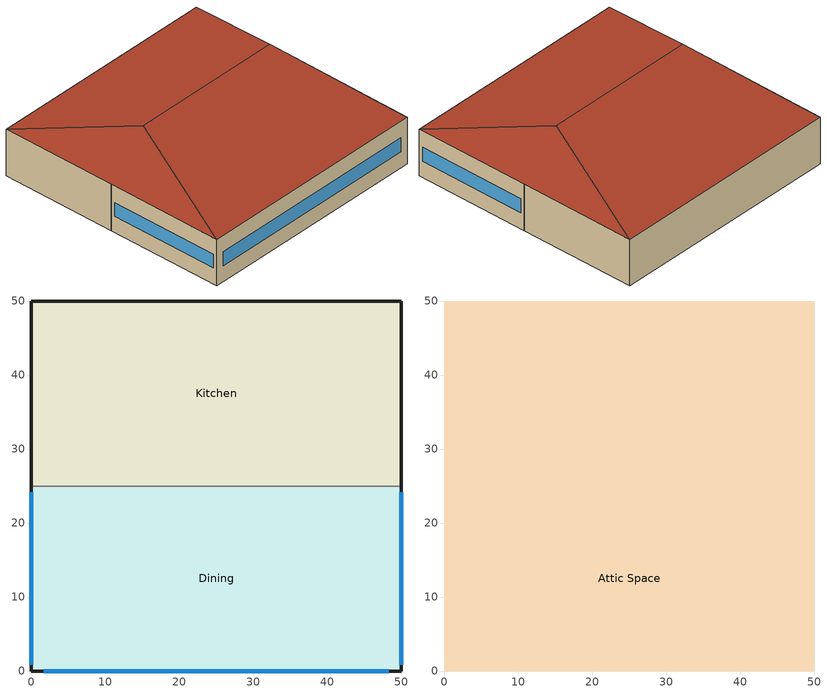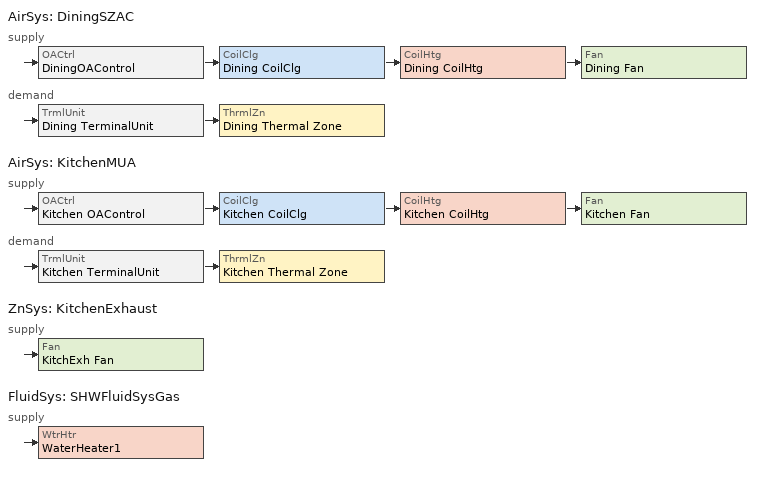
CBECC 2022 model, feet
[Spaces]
Dining
 floor ground (Base_CZ12-SlabOnOrBelowGradeF073): 50.01,25 50.01,0 0,0 0,25 z0
 wall outside (Base_CZ12-NonresMetalFrameWallU055): 0,25 0,0 50.01,0 50.01,25 z0:10
 wall to Kitchen (NACM_Interior Wall): 50.01,25 0,25 z0:10
 window (Base_AllCZ_FixedWindowU34): 50.01,0.83 50.01,24.17 / 1.67,0 48.34,0 / 0,24.17 0,0.83 z3.5:6.5
Kitchen
 floor ground (Base_CZ12-SlabOnOrBelowGradeF073): 50.01,50.01 50.01,25 0,25 0,50.01 z0
 wall outside (Base_CZ12-NonresMetalFrameWallU055): 50.01,25 50.01,50.01 0,50.01 0,25 z0:10
Attic Space
 floor to Dining (NACM_Drop Ceiling): 50.01,25 50.01,0 0,0 0,25 z10
 floor to Kitchen (NACM_Drop Ceiling): 50.01,50.01 50.01,25 0,25 0,50.01 z10
 roof outside (Base_CZ12-SteepNonresWoodFramingAndOtherRoofU034): 41.67,25,18.34 50.01,0,10 50.01,50.01,10; 41.67,25,18.34 50.01,50.01,10 0,50.01,10 8.33,25,18.34; 8.33,25,18.34 0,0,10 50.01,0,10 41.67,25,18.34; 8.33,25,18.34 0,50.01,10 0,0,10
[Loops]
AirSys 'DiningSZAC'
 supply: OACtrl 'DiningOAControl' > CoilClg 'Dining CoilClg' > CoilHtg 'Dining CoilHtg' > Fan 'Dining Fan'
 demand: TrmlUnit 'Dining TerminalUnit' > ThrmlZn 'Dining Thermal Zone'
AirSys 'KitchenMUA'
 supply: OACtrl 'Kitchen OAControl' > CoilClg 'Kitchen CoilClg' > CoilHtg 'Kitchen CoilHtg' > Fan 'Kitchen Fan'
 demand: TrmlUnit 'Kitchen TerminalUnit' > ThrmlZn 'Kitchen Thermal Zone'
ZnSys 'KitchenExhaust'
 supply: Fan 'KitchExh Fan'
FluidSys 'SHWFluidSysGas'
 supply: WtrHtr 'WaterHeater1'
[Proj]
060012-RstntSml-CECStd22: ZipCode=95814; CompType=NewComplete; AirBarrier=Air barrier - not verified
[Bldg]
QS Restaurant: TotStoryCnt=1; AboveGrdStoryCnt=1
[ConsAssm]
Base_CZ12-SlabOnOrBelowGradeF073: CompatibleSurfType=UndergroundFloor; SlabType=UnheatedSlabOnGrade; MatRef[1]=Concrete - 140 lb/ft3 - 6 in.
Base_CZ12-NonresMetalFrameWallU055: CompatibleSurfType=ExteriorWall; MatRef[1]=Stucco - 7/8 in.; MatRef[2]=Compliance Insulation R14.60; MatRef[3]=Compliance Insulation R1.41; MatRef[4]=Compliance Insulation R0.02; MatRef[5]=Compliance Insulation R0.02; MatRef[6]=Air - Metal Wall Framing - 16 or 24 in. OC; MatRef[7]=Gypsum Board - 1/2 in.
NACM_Interior Wall: CompatibleSurfType=InteriorWall; MatRef[1]=Gypsum Board - 5/8 in.; MatRef[2]=Air - Metal Wall Framing - 16 or 24 in. OC; MatRef[3]=Gypsum Board - 5/8 in.
Base_CZ12-SteepNonresWoodFramingAndOtherRoofU034: CompatibleSurfType=Roof; MatRef[1]=Metal Standing Seam - 1/16 in.; MatRef[2]=Compliance Insulation R28.63; CRRCInitialRefl=0.25; CRRCAgedRefl=0.25; CRRCInitialEmit=0.8; CRRCAgedEmit=0.8; CRRCProdID=XXXX-XXXX
NACM_Drop Ceiling: CompatibleSurfType=InteriorFloor; MatRef[1]=Acoustic Tile - 3/4 in.
[Mat]
Name | CodeCat | CodeItem
Concrete - 140 lb/ft3 - 6 in. | Concrete | Concrete - 140 lb/ft3 - 6 in.
Stucco - 7/8 in. | Plastering Materials | Stucco - 7/8 in.
Air - Metal Wall Framing - 16 or 24 in. OC | Air | Air - Metal Wall Framing - 16 or 24 in. OC
Gypsum Board - 1/2 in. | Bldg Board and Siding | Gypsum Board - 1/2 in.
Gypsum Board - 5/8 in. | Bldg Board and Siding | Gypsum Board - 5/8 in.
Metal Standing Seam - 1/16 in. | Roofing | Metal Standing Seam - 1/16 in.
Compliance Insulation R28.63 | Insulation Board | Compliance Insulation R28.63
Acoustic Tile - 3/4 in. | Finish Materials | Acoustic Tile - 3/4 in.
Compliance Insulation R14.60 | Insulation Board | Compliance Insulation R14.60
Compliance Insulation R1.41 | Insulation Board | Compliance Insulation R1.41
Compliance Insulation R0.02 | Insulation Board | Compliance Insulation R0.02
[FenCons]
Base_AllCZ_FixedWindowU34: FenType=VerticalFenestration; FenProdType=FixedWindow; AssmContext=Manufactured; CertificationMthd=NFRCRated; SHGC=0.22; UFactor=0.34; VT=0.42
[Story]
QS Restaurant 1
[Spc] Story=QS Restaurant 1; OccSensorCtrl=1
Name | CondgType | ThrmlZnRef | Vol | SpcFunc | SpcFuncDefaultsRef | SHWFluidSegRef | VentPerSpc | KitExhHoodLen[1] | KitExhHoodStyle[1] | KitExhHoodDuty[1] | KitExhHoodFlow[1]
Attic Space | IndirectlyConditioned | Attic Zn | 8933.61 | Unoccupied-Exclude from Gross Floor Area
Dining |  | Dining Thermal Zone | 12507.9 |  | Dining Area Defaults | SHWSupplyGas
Kitchen |  | Kitchen Thermal Zone | 12507.9 | Kitchen/Food Preparation Area | Kitchen Food Preparation Defaults | SHWSupplyGas | 2000 | 8 | WallMountedCanopy | Heavy | 2400
[ThrmlZn]
Name | Type | PriAirCondgSysRef[1] | VentCtrlMthd | ExhSysRef
Attic Zn | Unconditioned
Dining Thermal Zone | Conditioned | DiningSZAC | CO2Sensors
Kitchen Thermal Zone | Conditioned | KitchenMUA |  | KitchenExhaust
[AirSys]
Name | Type | CtrlZnRef
DiningSZAC | SZAC | Dining Thermal Zone
KitchenMUA | SZVAVAC | Kitchen Thermal Zone
[AirSeg]
Name | Sys | Type | Path
Dining SupAirSeg | DiningSZAC | Supply
Dining ReturnAirSeg | DiningSZAC | Return | Direct
Kitchen SupAirSeg | KitchenMUA | Supply
Kitchen ReturnAirSeg | KitchenMUA | Return | Direct
[CoilClg] Type=DirectExpansion; FuelSrc=Electric
Name | Sys | NumClgStages
Dining CoilClg | DiningSZAC
Kitchen CoilClg | KitchenMUA | 2
[CoilHtg] Type=Furnace
Name | Sys | FuelSrc
Dining CoilHtg | DiningSZAC
Kitchen CoilHtg | KitchenMUA | Gas
[Fan]
Name | Sys | ModelingMthd | TotStaticPress
Dining Fan | DiningSZAC
Kitchen Fan | KitchenMUA
KitchExh Fan | KitchenExhaust | StaticPressure | 2.39255
[TrmlUnit] Type=Uncontrolled
Name | Sys | ZnServedRef | PriAirSegRef
Dining TerminalUnit | DiningSZAC | Dining Thermal Zone | Dining SupAirSeg
Kitchen TerminalUnit | KitchenMUA | Kitchen Thermal Zone | Kitchen SupAirSeg
[OACtrl] EconoCtrlMthd=FixedDryBulb; EconoIntegration=Integrated; EconoHiTempLockout=75; AirSegSupRef=Dining SupAirSeg; AirSegRetRef=Dining ReturnAirSeg
Name | Sys
DiningOAControl | DiningSZAC
Kitchen OAControl | KitchenMUA
[ZnSys]
KitchenExhaust: Type=Exhaust; ExhSysType=CommercialKitchen; FullyDuctedExhFlag=0; ExhFiltersFlag=0; BiosftyCabExhFlag=0
[SpcFuncDefaults]
Name | SpcFunc | VentPerArea
Dining Area Defaults | Dining Area (Cafeteria/Fast Food) | 0.15
Kitchen Food Preparation Defaults | Kitchen/Food Preparation Area
[FluidSys]
SHWFluidSysGas: Type=ServiceHotWater
[FluidSeg] Sys=SHWFluidSysGas
Name | Type | Src
SHWSupplyGas | PrimarySupply
SHWMakeupGas | MakeupFluid | MunicipalWater
[WtrHtr]
WaterHeater1: Sys=SHWFluidSysGas; FluidSegOutRef=SHWSupplyGas; FluidSegMakeupRef=SHWMakeupGas; UEF=0.6515; RE=0.8
[PVArray]
T24 PVArray: DCSysSize=1.10041
[Batt]
T24 Batt: MaxCap=1.07724; Ctrl=Time of Use; MaxChrgPwr=0.253093; MaxDschrgPwr=0.253093
